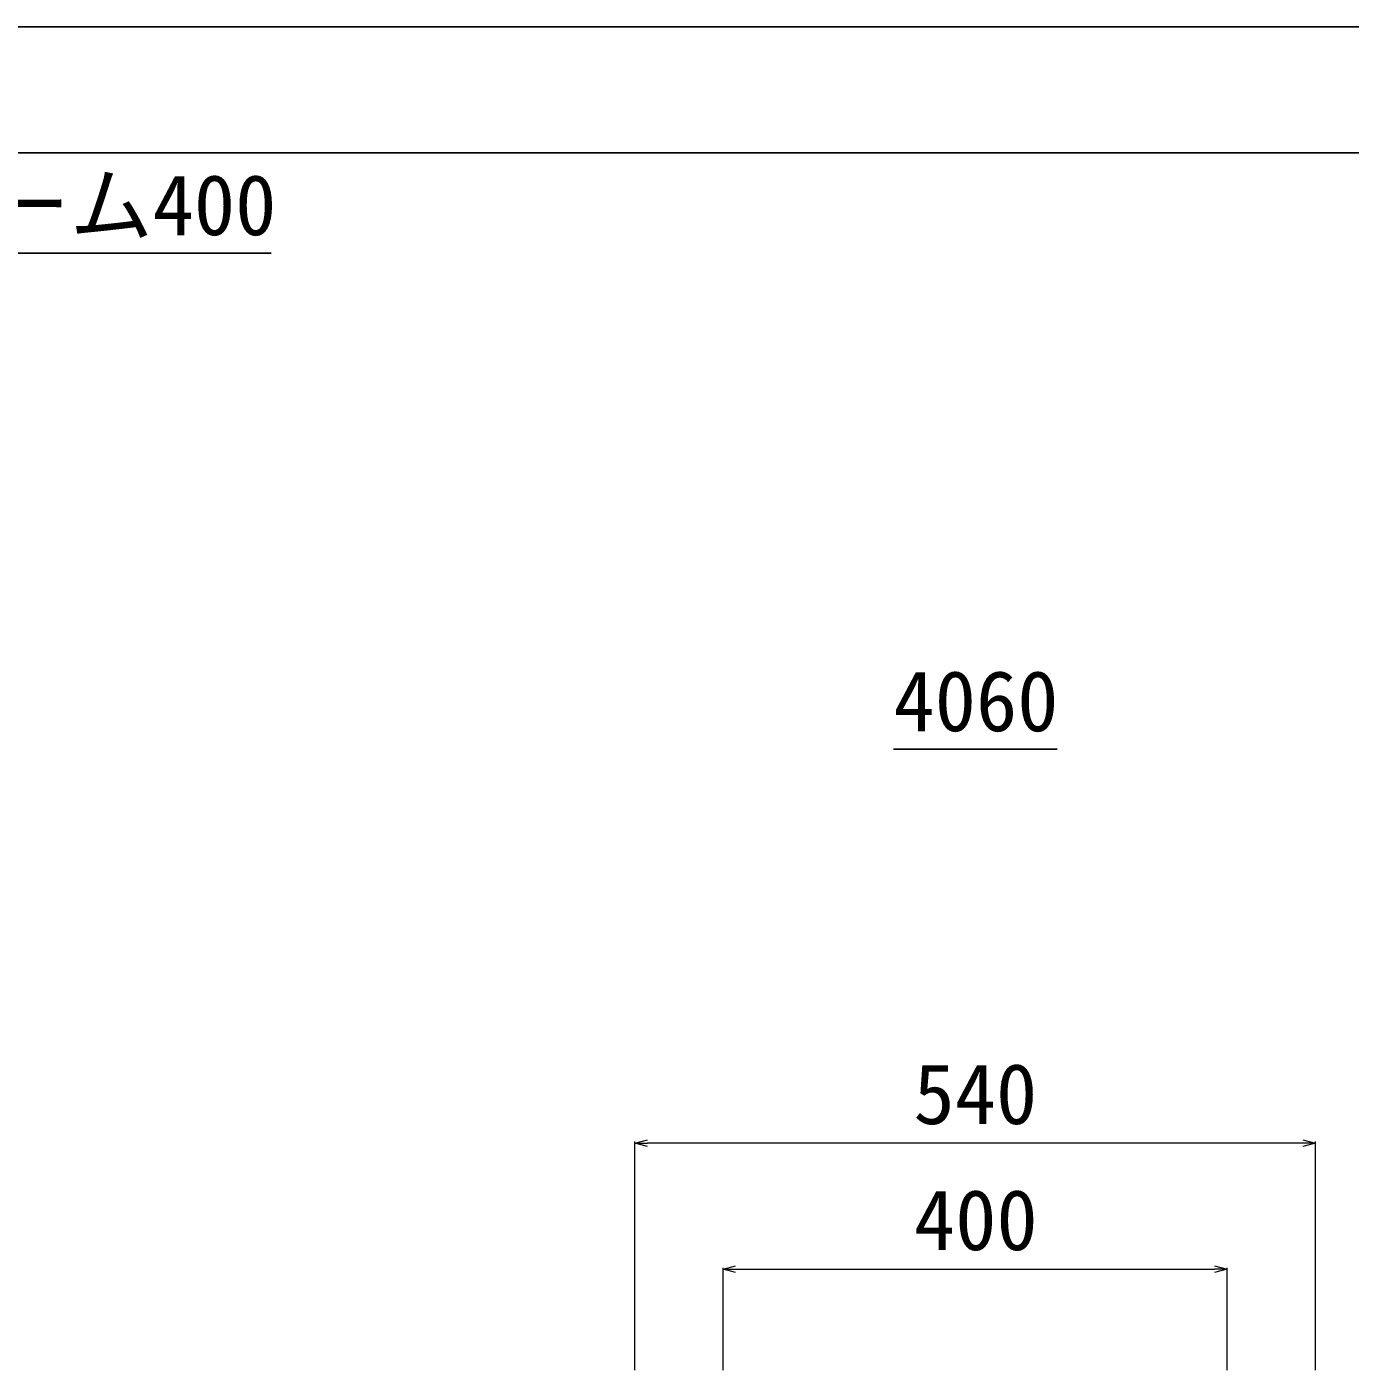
# Model space of a CAD drawing. Units: millimetres, scale not verified. Extents: x 0 to 12600, y -2970 to 2970.
# Drawn here: x 6350 to 7400, y 1904 to 2970 of the extents above; entities that cross this region are included whole.
import ezdxf
from ezdxf.enums import TextEntityAlignment as Align

# ---------------------------------------------------------------- set-up
doc = ezdxf.new("R2010")
doc.units = ezdxf.units.MM
doc.header["$LTSCALE"] = 40
for name, color, linetype, lineweight in [('0_5', 7, 'Continuous', 25), ('SUNPOU', 7, 'Continuous', 13), ('文字', 5, 'Continuous', 25)]:
    doc.layers.add(name, color=color, linetype=linetype, lineweight=lineweight)
doc.styles.add('ＭＳ ゴシック', font='')
doc.styles.get('ＭＳ ゴシック').set_extended_font_data('MS Gothic')

# ---------------------------------------------------------------- blocks, each defined once
blk = doc.blocks.new('_Open30')
at = {"color": 7, "linetype": 'Continuous', "lineweight": 13}
for p, q in [((-1, 0.268), (0, 0)), ((0, 0), (-1, -0.268)), ((0, 0), (-1, 0))]:
    blk.add_line(p, q, dxfattribs=at)

msp = doc.modelspace()

# ---------------------------------------------------------------- linework, layer by layer
at = {"layer": '0_5'}
msp.add_line((8400, 2970), (4200, 2970), dxfattribs=at)
at = {"layer": 'SUNPOU'}
for p, q in [((6832.39, 1904.42), (6832.39, 2085.67)), ((7362.39, 2084.42), (6842.39, 2084.42)), ((7372.39, 1904.42), (7372.39, 2085.67)), ((6902.39, 1904.42), (6902.39, 1985.67)), ((6912.39, 1984.42), (7292.39, 1984.42)), ((7302.39, 1904.42), (7302.39, 1985.67))]:
    msp.add_line(p, q, dxfattribs=at)
at = {"layer": '文字'}
for p, q in [((8300, 2870), (4300, 2870)), ((6056.25, 2790.43), (6543.75, 2790.43)), ((7037.64, 2396.92), (7167.64, 2396.92))]:
    msp.add_line(p, q, dxfattribs=at)

# ---------------------------------------------------------------- block references
at = {"layer": 'SUNPOU', "xscale": 10, "yscale": 10, "rotation": 180}
for p in [(6832.39, 2084.42), (6902.39, 1984.42)]:
    msp.add_blockref('_Open30', p, dxfattribs=at)
at = {"layer": 'SUNPOU', "xscale": 10, "yscale": 10}
for p in [(7372.39, 2084.42), (7302.39, 1984.42)]:
    msp.add_blockref('_Open30', p, dxfattribs=at)

# ---------------------------------------------------------------- texts
at = {"layer": 'SUNPOU', "style": 'ＭＳ ゴシック'}
for s, p in [('540', (7053.52, 2085.17)), ('400', (7053.89, 1985.17))]:
    msp.add_text(s, height=48.11, dxfattribs=at).set_placement(p, align=Align.BOTTOM_LEFT)
at = {"layer": '文字', "style": 'ＭＳ ゴシック'}
for s, p in [('CNフリューム400', (6056.25, 2790.31)), ('4060', (7037.64, 2396.81))]:
    msp.add_text(s, height=48.11, dxfattribs=at).set_placement(p, align=Align.BOTTOM_LEFT)

doc.saveas('drawing.dxf')
